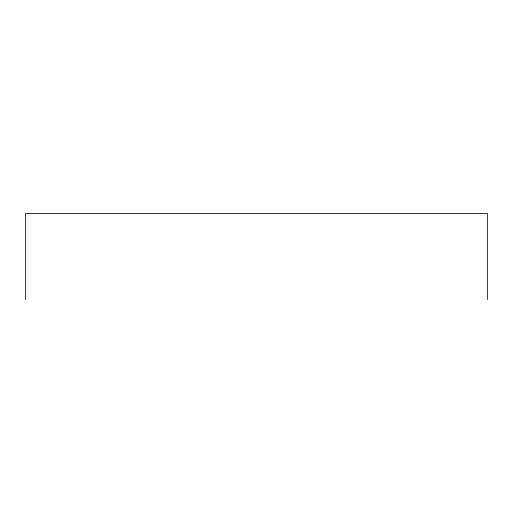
<?xml version="1.0" encoding="UTF-8"?>
<svg xmlns="http://www.w3.org/2000/svg" width="513" height="513" viewBox="0 0 513 513"><rect width="100%" height="100%" fill="white"/><g stroke="black" fill="none" stroke-linecap="round" stroke-linejoin="round"><path stroke-width="0.77" d="M487.35 299.573L487.35 213.427L25.65 213.427L25.65 299.573"/></g></svg>
